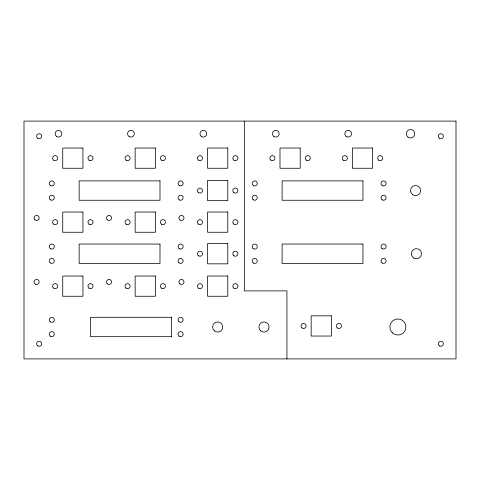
<?xml version="1.0" encoding="UTF-8"?>
<svg xmlns="http://www.w3.org/2000/svg" width="480" height="480" viewBox="0 0 480 480"><rect width="100%" height="100%" fill="white"/><g stroke="black" fill="none" stroke-linecap="round" stroke-linejoin="round"><path stroke-width="0.72" d="M171.36 317.31L90.516 317.31L90.516 336.684L171.36 336.684M286.932 358.902L286.932 290.886L244.332 290.886L244.332 121.098M171.36 317.004L171.36 336.99M456 121.098L24 121.098L24 358.902L456 358.902L456 121.098M82.938 148.044L62.724 148.044L62.724 168.258L82.938 168.258L82.938 148.044M155.358 148.044L135.15 148.044L135.15 168.258L155.358 168.258L155.358 148.044M227.784 148.044L207.57 148.044L207.57 168.258L227.784 168.258L227.784 148.044M300.204 148.044L279.996 148.044L279.996 168.258L300.204 168.258L300.204 148.044M372.63 148.044L352.416 148.044L352.416 168.258L372.63 168.258L372.63 148.044M227.784 180.468L207.57 180.468L207.57 200.676L227.784 200.676L227.784 180.468M159.99 180.888L79.146 180.888L79.146 200.256L159.99 200.256L159.99 180.888M362.946 180.888L282.102 180.888L282.102 200.256L362.946 200.256L362.946 180.888M82.938 212.046L62.724 212.046L62.724 232.26L82.938 232.26L82.938 212.046M155.358 212.046L135.15 212.046L135.15 232.26L155.358 232.26L155.358 212.046M227.784 212.046L207.57 212.046L207.57 232.26L227.784 232.26L227.784 212.046M227.784 243.624L207.57 243.624L207.57 263.838L227.784 263.838L227.784 243.624M159.99 244.05L79.146 244.05L79.146 263.418L159.99 263.418L159.99 244.05M362.946 244.05L282.102 244.05L282.102 263.418L362.946 263.418L362.946 244.05M82.938 276.048L62.724 276.048L62.724 296.256L82.938 296.256L82.938 276.048M155.358 276.048L135.15 276.048L135.15 296.256L155.358 296.256L155.358 276.048M227.784 276.048L207.57 276.048L207.57 296.256L227.784 296.256L227.784 276.048M331.368 315.84L311.154 315.84L311.154 336.048L331.368 336.048L331.368 315.84M161.676 224.34A2.526 2.526 0 0 0 165.468 222.15A2.526 2.526 0 0 0 161.676 219.966A2.526 2.526 0 0 0 161.676 224.34M126.168 224.25A2.526 2.526 0 0 0 130.092 222.318A2.526 2.526 0 0 0 126.45 219.888A2.526 2.526 0 0 0 126.168 224.25M56.292 136.26A3.366 3.366 0 0 0 61.818 134.388A3.366 3.366 0 0 0 57.432 130.536A3.366 3.366 0 0 0 56.292 136.26M53.61 160.152A2.526 2.526 0 0 0 57.654 158.478A2.526 2.526 0 0 0 54.18 155.814A2.526 2.526 0 0 0 53.61 160.152M89.256 160.338A2.526 2.526 0 0 0 93.042 158.148A2.526 2.526 0 0 0 89.256 155.964A2.526 2.526 0 0 0 89.256 160.338M129.252 136.644A3.366 3.366 0 0 0 134.31 133.728A3.366 3.366 0 0 0 129.252 130.812A3.366 3.366 0 0 0 129.252 136.644M37.62 138.264A2.526 2.526 0 0 0 41.664 136.59A2.526 2.526 0 0 0 38.19 133.926A2.526 2.526 0 0 0 37.62 138.264M126.168 160.248A2.526 2.526 0 0 0 130.092 158.316A2.526 2.526 0 0 0 126.45 155.886A2.526 2.526 0 0 0 126.168 160.248M413.892 258.108A5.052 5.052 0 0 0 421.47 253.734A5.052 5.052 0 0 0 413.892 249.354A5.052 5.052 0 0 0 413.892 258.108M392.616 333.012A7.998 7.998 0 0 0 405.738 328.56A7.998 7.998 0 0 0 395.322 319.422A7.998 7.998 0 0 0 392.616 333.012M382.038 262.896A2.526 2.526 0 0 0 386.082 261.222A2.526 2.526 0 0 0 382.608 258.558A2.526 2.526 0 0 0 382.038 262.896M439.578 345.93A2.526 2.526 0 0 0 443.37 343.74A2.526 2.526 0 0 0 439.578 341.556A2.526 2.526 0 0 0 439.578 345.93M260.664 330.798A5.052 5.052 0 0 0 268.95 327.984A5.052 5.052 0 0 0 262.368 322.212A5.052 5.052 0 0 0 260.664 330.798M302.034 327.948A2.526 2.526 0 0 0 306.078 326.274A2.526 2.526 0 0 0 302.61 323.61A2.526 2.526 0 0 0 302.034 327.948M337.542 328.044A2.526 2.526 0 0 0 341.466 326.112A2.526 2.526 0 0 0 337.824 323.676A2.526 2.526 0 0 0 337.542 328.044M178.956 321.738A2.526 2.526 0 0 0 183.102 320.334A2.526 2.526 0 0 0 179.814 317.448A2.526 2.526 0 0 0 178.956 321.738M179.088 336.156A2.526 2.526 0 0 0 183.132 334.482A2.526 2.526 0 0 0 179.658 331.818A2.526 2.526 0 0 0 179.088 336.156M214.344 330.798A5.052 5.052 0 0 0 222.636 327.984A5.052 5.052 0 0 0 216.054 322.212A5.052 5.052 0 0 0 214.344 330.798M37.752 345.84A2.526 2.526 0 0 0 41.682 343.908A2.526 2.526 0 0 0 38.04 341.478A2.526 2.526 0 0 0 37.752 345.84M50.238 336.156A2.526 2.526 0 0 0 54.282 334.482A2.526 2.526 0 0 0 50.814 331.818A2.526 2.526 0 0 0 50.238 336.156M50.112 321.738A2.526 2.526 0 0 0 54.258 320.334A2.526 2.526 0 0 0 50.964 317.448A2.526 2.526 0 0 0 50.112 321.738M35.358 284.13A2.526 2.526 0 0 0 39.144 281.94A2.526 2.526 0 0 0 35.358 279.756A2.526 2.526 0 0 0 35.358 284.13M88.98 288.156A2.526 2.526 0 0 0 93.024 286.482A2.526 2.526 0 0 0 89.55 283.818A2.526 2.526 0 0 0 88.98 288.156M53.484 288.054A2.526 2.526 0 0 0 57.624 286.644A2.526 2.526 0 0 0 54.336 283.764A2.526 2.526 0 0 0 53.484 288.054M50.112 262.788A2.526 2.526 0 0 0 54.258 261.384A2.526 2.526 0 0 0 50.964 258.498A2.526 2.526 0 0 0 50.112 262.788M50.376 248.676A2.526 2.526 0 0 0 54.3 246.738A2.526 2.526 0 0 0 50.664 244.308A2.526 2.526 0 0 0 50.376 248.676M34.956 219.84A2.526 2.526 0 0 0 39.096 218.436A2.526 2.526 0 0 0 35.808 215.55A2.526 2.526 0 0 0 34.956 219.84M53.484 224.052A2.526 2.526 0 0 0 57.624 222.642A2.526 2.526 0 0 0 54.336 219.762A2.526 2.526 0 0 0 53.484 224.052M89.112 224.25A2.526 2.526 0 0 0 93.036 222.318A2.526 2.526 0 0 0 89.4 219.888A2.526 2.526 0 0 0 89.112 224.25M50.376 199.83A2.526 2.526 0 0 0 54.3 197.898A2.526 2.526 0 0 0 50.664 195.462A2.526 2.526 0 0 0 50.376 199.83M50.514 185.604A2.526 2.526 0 0 0 54.306 183.414A2.526 2.526 0 0 0 50.514 181.224A2.526 2.526 0 0 0 50.514 185.604M179.22 185.514A2.526 2.526 0 0 0 183.144 183.582A2.526 2.526 0 0 0 179.508 181.146A2.526 2.526 0 0 0 179.22 185.514M179.364 199.92A2.526 2.526 0 0 0 183.15 197.73A2.526 2.526 0 0 0 179.364 195.54A2.526 2.526 0 0 0 179.364 199.92M180.06 220.044A2.526 2.526 0 0 0 183.99 218.106A2.526 2.526 0 0 0 180.348 215.676A2.526 2.526 0 0 0 180.06 220.044M198.33 224.052A2.526 2.526 0 0 0 202.47 222.642A2.526 2.526 0 0 0 199.182 219.762A2.526 2.526 0 0 0 198.33 224.052M198.456 192.576A2.526 2.526 0 0 0 202.5 190.902A2.526 2.526 0 0 0 199.026 188.238A2.526 2.526 0 0 0 198.456 192.576M233.694 192.474A2.526 2.526 0 0 0 237.84 191.064A2.526 2.526 0 0 0 234.552 188.178A2.526 2.526 0 0 0 233.694 192.474M233.574 223.938A2.526 2.526 0 0 0 237.804 222.804A2.526 2.526 0 0 0 234.708 219.714A2.526 2.526 0 0 0 233.574 223.938M253.194 199.734A2.526 2.526 0 0 0 257.238 198.06A2.526 2.526 0 0 0 253.764 195.396A2.526 2.526 0 0 0 253.194 199.734M253.47 185.604A2.526 2.526 0 0 0 257.256 183.414A2.526 2.526 0 0 0 253.47 181.224A2.526 2.526 0 0 0 253.47 185.604M179.364 248.76A2.526 2.526 0 0 0 183.15 246.576A2.526 2.526 0 0 0 179.364 244.386A2.526 2.526 0 0 0 179.364 248.76M178.956 262.788A2.526 2.526 0 0 0 183.102 261.384A2.526 2.526 0 0 0 179.814 258.498A2.526 2.526 0 0 0 178.956 262.788M179.802 283.842A2.526 2.526 0 0 0 183.942 282.438A2.526 2.526 0 0 0 180.654 279.552A2.526 2.526 0 0 0 179.802 283.842M198.588 288.252A2.526 2.526 0 0 0 202.512 286.32A2.526 2.526 0 0 0 198.876 283.89A2.526 2.526 0 0 0 198.588 288.252M198.588 255.834A2.526 2.526 0 0 0 202.512 253.896A2.526 2.526 0 0 0 198.876 251.466A2.526 2.526 0 0 0 198.588 255.834M233.826 255.738A2.526 2.526 0 0 0 237.87 254.064A2.526 2.526 0 0 0 234.396 251.4A2.526 2.526 0 0 0 233.826 255.738M233.694 288.054A2.526 2.526 0 0 0 237.84 286.644A2.526 2.526 0 0 0 234.552 283.764A2.526 2.526 0 0 0 233.694 288.054M253.326 262.992A2.526 2.526 0 0 0 257.25 261.054A2.526 2.526 0 0 0 253.614 258.624A2.526 2.526 0 0 0 253.326 262.992M253.068 248.472A2.526 2.526 0 0 0 257.208 247.068A2.526 2.526 0 0 0 253.92 244.182A2.526 2.526 0 0 0 253.068 248.472M125.904 288.054A2.526 2.526 0 0 0 130.05 286.644A2.526 2.526 0 0 0 126.756 283.764A2.526 2.526 0 0 0 125.904 288.054M107.508 283.95A2.526 2.526 0 0 0 111.546 282.27A2.526 2.526 0 0 0 108.078 279.606A2.526 2.526 0 0 0 107.508 283.95M161.4 288.156A2.526 2.526 0 0 0 165.444 286.482A2.526 2.526 0 0 0 161.97 283.818A2.526 2.526 0 0 0 161.4 288.156M107.508 219.948A2.526 2.526 0 0 0 111.546 218.268A2.526 2.526 0 0 0 108.078 215.604A2.526 2.526 0 0 0 107.508 219.948M161.4 160.152A2.526 2.526 0 0 0 165.444 158.478A2.526 2.526 0 0 0 161.97 155.814A2.526 2.526 0 0 0 161.4 160.152M201.312 136.398A3.366 3.366 0 0 0 206.7 134.166A3.366 3.366 0 0 0 202.074 130.614A3.366 3.366 0 0 0 201.312 136.398M233.958 160.248A2.526 2.526 0 0 0 237.882 158.316A2.526 2.526 0 0 0 234.246 155.886A2.526 2.526 0 0 0 233.958 160.248M198.456 160.152A2.526 2.526 0 0 0 202.5 158.478A2.526 2.526 0 0 0 199.026 155.814A2.526 2.526 0 0 0 198.456 160.152M273.912 136.53A3.366 3.366 0 0 0 279.144 133.95A3.366 3.366 0 0 0 274.296 130.71A3.366 3.366 0 0 0 273.912 136.53M270.75 160.05A2.526 2.526 0 0 0 274.896 158.64A2.526 2.526 0 0 0 271.602 155.76A2.526 2.526 0 0 0 270.75 160.05M306.246 160.152A2.526 2.526 0 0 0 310.29 158.478A2.526 2.526 0 0 0 306.816 155.814A2.526 2.526 0 0 0 306.246 160.152M343.434 160.248A2.526 2.526 0 0 0 347.358 158.316A2.526 2.526 0 0 0 343.722 155.886A2.526 2.526 0 0 0 343.434 160.248M378.804 160.248A2.526 2.526 0 0 0 382.728 158.316A2.526 2.526 0 0 0 379.092 155.886A2.526 2.526 0 0 0 378.804 160.248M346.524 136.644A3.366 3.366 0 0 0 351.576 133.728A3.366 3.366 0 0 0 346.524 130.812A3.366 3.366 0 0 0 346.524 136.644M407.964 137.07A4.212 4.212 0 0 0 414.702 134.28A4.212 4.212 0 0 0 408.912 129.84A4.212 4.212 0 0 0 407.964 137.07M439.578 138.444A2.526 2.526 0 0 0 443.37 136.26A2.526 2.526 0 0 0 439.578 134.07A2.526 2.526 0 0 0 439.578 138.444M382.176 185.514A2.526 2.526 0 0 0 386.1 183.582A2.526 2.526 0 0 0 382.458 181.146A2.526 2.526 0 0 0 382.176 185.514M382.314 199.92A2.526 2.526 0 0 0 386.106 197.73A2.526 2.526 0 0 0 382.314 195.54A2.526 2.526 0 0 0 382.314 199.92M412.77 194.772A5.052 5.052 0 0 0 420.618 190.902A5.052 5.052 0 0 0 413.346 186.042A5.052 5.052 0 0 0 412.77 194.772M382.038 248.58A2.526 2.526 0 0 0 386.082 246.906A2.526 2.526 0 0 0 382.608 244.242A2.526 2.526 0 0 0 382.038 248.58"/></g></svg>
